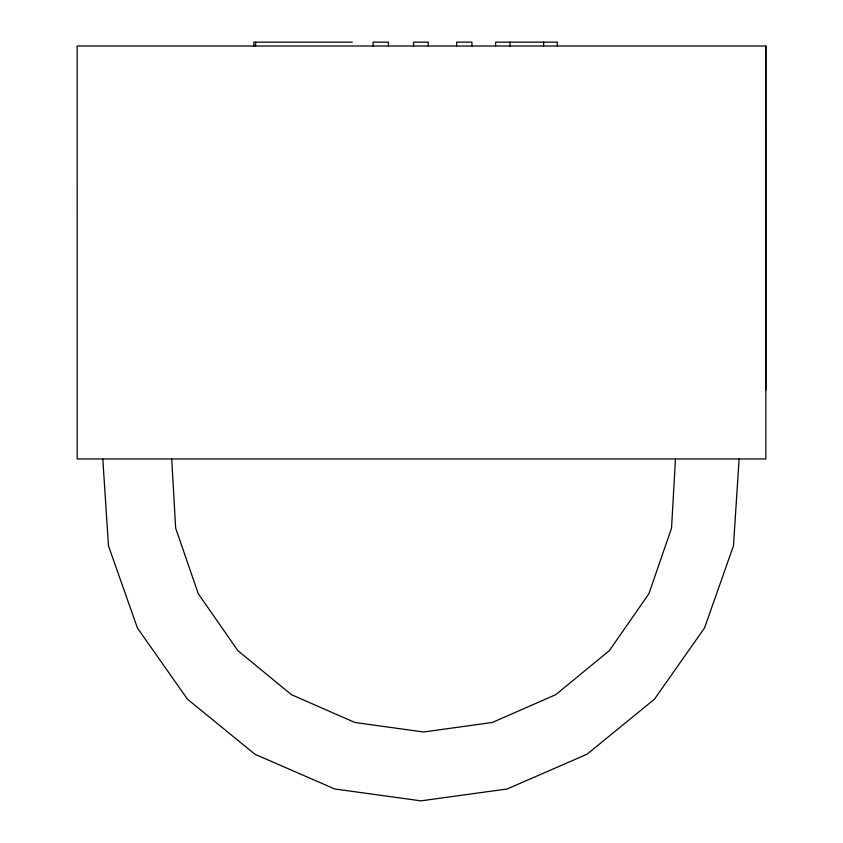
<?xml version="1.0" encoding="UTF-8"?>
<svg xmlns="http://www.w3.org/2000/svg" width="843" height="843" viewBox="0 0 843 843"><rect width="100%" height="100%" fill="white"/><g stroke="black" fill="none" stroke-linecap="round" stroke-linejoin="round"><path stroke-width="1.26" d="M675.485 458.971L671.523 528.192L648.91 593.725L609.331 650.648L555.769 694.674L492.27 722.483L423.597 731.998L354.924 722.483L291.415 694.674L237.863 650.648L198.284 593.725L175.671 528.192L171.709 458.971M739.121 458.971L733.463 545.842L704.527 627.951L654.474 699.174L587.023 754.222L507.201 788.974L420.963 800.85L334.713 788.974L254.902 754.222L187.452 699.174L137.398 627.951L108.462 545.842L102.804 458.971M352.279 42.15L253.827 42.15L253.827 46.007M765.823 46.007L77.156 46.007L77.177 458.971L765.844 458.971L765.823 46.007L765.844 390.109M557.339 46.007L557.339 42.15L495.568 42.15L495.568 46.007M543.619 42.15L543.619 46.007M510.015 42.15L510.015 46.007M471.943 46.007L471.943 42.15L456.611 42.15L456.611 46.007M428.286 46.007L428.286 42.15L413.544 42.15L413.544 46.007M388.454 46.007L388.454 42.15L373.122 42.15L373.122 46.007M255.587 42.15L255.587 46.007"/></g></svg>
